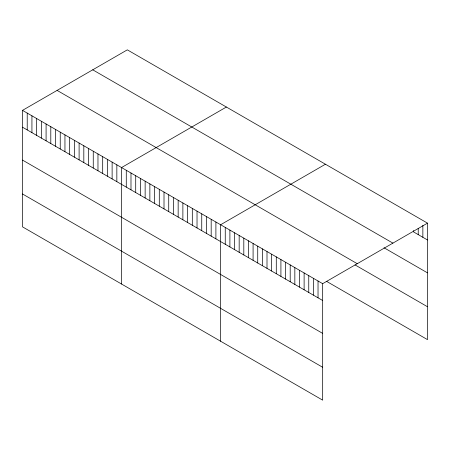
<?xml version="1.0" encoding="UTF-8"?>
<svg xmlns="http://www.w3.org/2000/svg" width="450" height="450" viewBox="0 0 450 450"><rect width="100%" height="100%" fill="white"/><g stroke="black" fill="none" stroke-linecap="round" stroke-linejoin="round"><path stroke-width="0.67" d="M22.5 110.368L322.673 283.669L322.673 400.151L22.5 226.851L22.5 110.368L127.328 49.849L427.5 223.149L427.5 339.632L326.599 281.379M226.384 107.038L121.556 167.558L121.556 284.04M325.44 164.227L220.612 224.747L220.612 341.229M322.673 283.669L427.5 223.149M427.5 239.979L413.584 231.941L413.584 230.541M92.734 69.817L392.906 243.124M384.007 247.753L427.5 272.863M57.094 90.394L357.266 263.7M355.016 264.898L427.5 306.748M22.5 127.198L322.673 300.499M22.5 160.082L322.673 333.388M22.5 193.967L322.673 367.267M422.859 225.377L422.859 237.302M418.224 228.313L418.224 234.624M318.032 280.991L318.032 297.821M313.391 278.314L313.391 295.144M308.756 275.636L308.756 292.466M304.116 272.959L304.116 289.789M299.475 270.281L299.475 287.111M294.84 267.604L294.84 284.428M290.199 264.921L290.199 281.751M285.559 262.243L285.559 279.073M280.918 259.566L280.918 276.396M276.283 256.888L276.283 273.718M271.642 254.211L271.642 271.041M267.002 251.533L267.002 268.363M262.367 248.856L262.367 265.68M257.726 246.172L257.726 263.002M253.086 243.495L253.086 260.325M248.445 240.817L248.445 257.648M243.81 238.14L243.81 254.97M239.169 235.463L239.169 252.292M234.529 232.785L234.529 249.615M229.894 230.107L229.894 246.932M225.253 227.424L225.253 244.254M215.899 222.024L215.899 238.854M211.179 219.302L211.179 236.132M206.46 216.579L206.46 233.409M201.746 213.857L201.746 230.687M197.027 211.134L197.027 227.959M192.313 208.406L192.313 225.236M187.594 205.684L187.594 222.514M182.88 202.961L182.88 219.791M178.161 200.239L178.161 217.069M173.441 197.516L173.441 214.346M168.727 194.794L168.727 211.624M164.008 192.066L164.008 208.896M159.294 189.343L159.294 206.173M154.575 186.621L154.575 203.451M149.861 183.898L149.861 200.728M145.142 181.176L145.142 198.006M140.422 178.453L140.422 195.283M135.709 175.731L135.709 192.561M130.989 173.002L130.989 189.833M126.276 170.28L126.276 187.11M116.843 164.835L116.843 181.665M112.123 162.112L112.123 178.942M107.404 159.39L107.404 176.22M102.69 156.667L102.69 173.492M97.971 153.939L97.971 170.769M93.257 151.217L93.257 168.047M88.538 148.494L88.538 165.324M83.818 145.772L83.818 162.602M79.104 143.049L79.104 159.879M74.385 140.327L74.385 157.157M69.671 137.604L69.671 154.429M64.952 134.876L64.952 151.706M60.238 132.154L60.238 148.984M55.519 129.431L55.519 146.261M50.799 126.709L50.799 143.539M46.086 123.986L46.086 140.816M41.366 121.264L41.366 138.094M36.652 118.541L36.652 135.366M31.933 115.813L31.933 132.643M27.219 113.091L27.219 129.921"/></g></svg>
